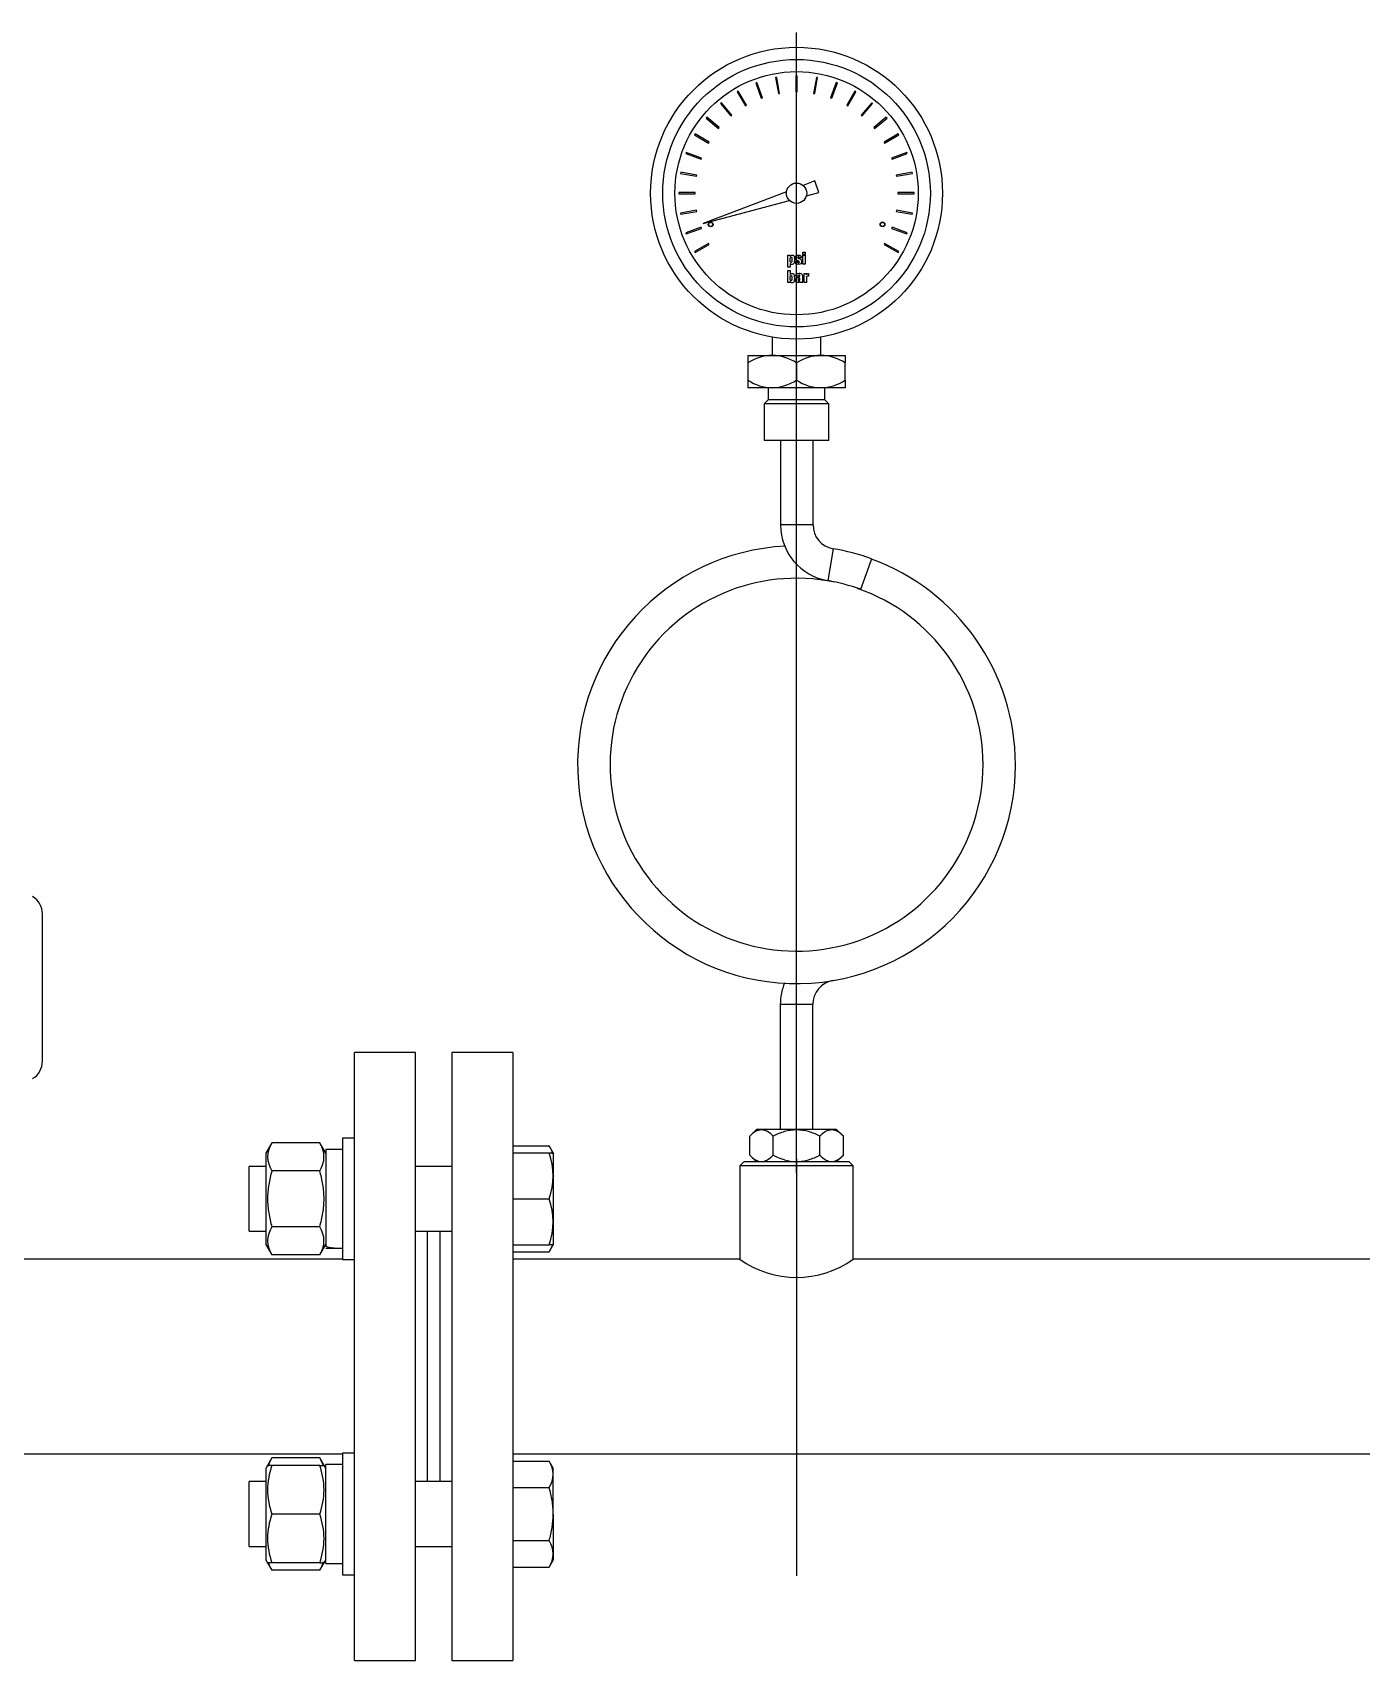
# Model space of a CAD drawing. Extents: x -681219 to -550379, y -242630 to -158199.
# Drawn here: x -633296 to -632833, y -166130 to -165563 of the extents above; entities that cross this region are included whole.
import ezdxf
from ezdxf.lldxf.tags import DXFTag

# ---------------------------------------------------------------- set-up
doc = ezdxf.new("R2010")
doc.units = 0
doc.header["$LTSCALE"] = 1000
for name, color, linetype in [('$DDT_AUDIT_GENERATED_(5A4)', 7, 'CONTINUOUS'), ('$DDT_AUDIT_GENERATED_(B93)', 7, 'CONTINUOUS'), ('16_GB93', 7, 'CONTINUOUS'), ('16_GB97.1', 7, 'CONTINUOUS'), ('DV1_默认', 7, 'CONTINUOUS'), ('GBT_9119.8_法兰_DN', 7, 'CONTINUOUS'), ('GLXT01_0102', 7, 'CONTINUOUS'), ('M16_GB6170', 7, 'CONTINUOUS'), ('M16×65_GB5782', 7, 'CONTINUOUS'), ('MYGL165_060501', 7, 'CONTINUOUS'), ('MYGL165_060601', 7, 'CONTINUOUS'), ('Y(YZ.Z)-100压力表1.', 7, 'CONTINUOUS')]:
    doc.layers.add(name, color=color, linetype=linetype)
tags = doc.linetypes.add('CENTER2', pattern=[28.575, 19.05, -3.175, 3.175, -3.175]).pattern_tags.tags
tags[10:11] = [DXFTag(74, 4), DXFTag(75, 0), DXFTag(340, '0'), DXFTag(46, 0.0), DXFTag(50, 0.0), DXFTag(44, 0.0), DXFTag(45, 0.0)]
tags[8:9] = [DXFTag(74, 4), DXFTag(75, 0), DXFTag(340, '0'), DXFTag(46, 0.0), DXFTag(50, 0.0), DXFTag(44, 0.0), DXFTag(45, 0.0)]
tags[6:7] = [DXFTag(74, 4), DXFTag(75, 0), DXFTag(340, '0'), DXFTag(46, 0.0), DXFTag(50, 0.0), DXFTag(44, 0.0), DXFTag(45, 0.0)]
tags[4:5] = [DXFTag(74, 4), DXFTag(75, 0), DXFTag(340, '0'), DXFTag(46, 0.0), DXFTag(50, 0.0), DXFTag(44, 0.0), DXFTag(45, 0.0)]

msp = doc.modelspace()

# ---------------------------------------------------------------- linework, layer by layer
at = {"layer": '$DDT_AUDIT_GENERATED_(5A4)', "color": 7, "linetype": 'Continuous'}
msp.add_line((-633292.6148, -165920.8674), (-633292.6148, -165869.5666), dxfattribs=at)
for centre, start, end in [((-633299.6736, -165869.5666), 0, 59.036243), ((-633299.6736, -165920.8674), 300.963757, 0)]:
    msp.add_arc(centre, 7.0588, start, end, dxfattribs=at)
at = {"layer": '$DDT_AUDIT_GENERATED_(B93)', "color": 7, "linetype": 'Continuous'}
for p, q in [((-633035.5817, -165704.6287), (-633035.5817, -165734.0488)), ((-633024.2876, -165734.0488), (-633024.2876, -165704.6287)), ((-633024.2876, -165734.0488), (-633035.5817, -165734.0488)), ((-633017.2937, -165742.3241), (-633019.1761, -165753.4603)), ((-633003.9119, -165745.859), (-633004.8702, -165748.4917)), ((-633004.8702, -165748.4917), (-633007.8014, -165756.5452)), ((-633024.3795, -165901.091), (-633035.6736, -165901.091)), ((-633035.6736, -165901.091), (-633035.6736, -165944.6287)), ((-633024.3795, -165944.6287), (-633024.3795, -165901.091)), ((-633044.003, -165944.6287), (-633046.3282, -165946.9539)), ((-633016.0501, -165944.6287), (-633044.003, -165944.6287)), ((-633013.7249, -165946.9539), (-633016.0501, -165944.6287)), ((-633046.3282, -165953.5977), (-633046.3282, -165946.9539)), ((-633038.1774, -165953.5977), (-633038.1774, -165946.9539)), ((-633021.8757, -165953.5977), (-633021.8757, -165946.9539)), ((-633013.7249, -165953.5977), (-633013.7249, -165946.9539)), ((-633046.3282, -165953.5977), (-633044.003, -165955.9229)), ((-633016.0501, -165955.9229), (-633013.7249, -165953.5977))]:
    msp.add_line(p, q, dxfattribs=at)
for centre, radius, start, end in [((-633015.8949, -165734.0488), 19.6868, 180, 260.405932), ((-633015.8949, -165734.0488), 8.3927, 180, 260.405932), ((-633030.0126, -165817.5699), 76.2353, 92.893631, 0), ((-633030.0126, -165817.5699), 76.3132, 70, 80.405932), ((-633030.0126, -165817.5699), 76.2353, 0, 70), ((-633030.0126, -165817.5699), 64.9412, 78.311766, 0), ((-633030.0126, -165817.5699), 65.0191, 70, 80.405932), ((-633030.0126, -165817.5699), 64.9412, 0, 70.883049), ((-633015.8949, -165901.091), 19.7787, 157.737763, 180), ((-633015.8949, -165901.091), 8.4846, 99.594068, 180)]:
    msp.add_arc(centre, radius, start, end, dxfattribs=at)
for points, knots in [([(-633038.1774, -165946.9539), (-633038.812, -165946.3193), (-633039.4644, -165945.775), (-633040.4882, -165945.1897), (-633040.84, -165945.0331), (-633041.5441, -165944.8238), (-633041.8969, -165944.7702), (-633042.6039, -165944.7697), (-633042.9583, -165944.8229), (-633043.6683, -165945.0338), (-633044.015, -165945.1886), (-633045.0355, -165945.7712), (-633045.6899, -165946.3156), (-633046.3282, -165946.9539)], [0, 0, 0, 0, 0.25, 0.25, 0.375, 0.375, 0.5, 0.5, 0.625, 0.625, 0.75, 0.75, 1, 1, 1, 1]), ([(-633021.8757, -165946.9539), (-633023.1511, -165946.3162), (-633024.4574, -165945.7733), (-633026.4848, -165945.193), (-633027.1724, -165945.0388), (-633028.5764, -165944.8272), (-633029.2994, -165944.7707), (-633031.4373, -165944.7685), (-633032.838, -165944.9861), (-633035.6001, -165945.7724), (-633036.9102, -165946.3203), (-633038.1774, -165946.9539)], [0, 0, 0, 0, 0.25, 0.25, 0.375, 0.375, 0.5, 0.5, 0.75, 0.75, 1, 1, 1, 1]), ([(-633013.7249, -165946.9539), (-633014.3596, -165946.3192), (-633015.012, -165945.775), (-633016.0359, -165945.1896), (-633016.3877, -165945.033), (-633017.0919, -165944.8237), (-633017.4447, -165944.7701), (-633018.1518, -165944.7697), (-633018.5062, -165944.823), (-633019.2162, -165945.034), (-633019.563, -165945.1888), (-633020.5833, -165945.7714), (-633021.2374, -165946.3156), (-633021.8757, -165946.9539)], [0, 0, 0, 0, 0.25, 0.25, 0.375, 0.375, 0.5, 0.5, 0.625, 0.625, 0.75, 0.75, 1, 1, 1, 1]), ([(-633046.3282, -165953.5977), (-633045.6936, -165954.2323), (-633045.0412, -165954.7766), (-633044.0174, -165955.3619), (-633043.6656, -165955.5185), (-633042.9615, -165955.7278), (-633042.6087, -165955.7814), (-633041.9016, -165955.7819), (-633041.5473, -165955.7287), (-633040.8373, -165955.5178), (-633040.4905, -165955.363), (-633039.4701, -165954.7804), (-633038.8157, -165954.236), (-633038.1774, -165953.5977)], [0, 0, 0, 0, 0.25, 0.25, 0.375, 0.375, 0.5, 0.5, 0.625, 0.625, 0.75, 0.75, 1, 1, 1, 1]), ([(-633038.1774, -165953.5977), (-633036.9102, -165954.2313), (-633035.6001, -165954.7792), (-633032.838, -165955.5655), (-633031.4373, -165955.7831), (-633029.2994, -165955.7809), (-633028.5764, -165955.7244), (-633027.1724, -165955.5128), (-633026.4848, -165955.3586), (-633024.4574, -165954.7783), (-633023.1511, -165954.2354), (-633021.8757, -165953.5977)], [0, 0, 0, 0, 0.25, 0.25, 0.5, 0.5, 0.625, 0.625, 0.75, 0.75, 1, 1, 1, 1]), ([(-633021.8757, -165953.5977), (-633021.2385, -165954.2349), (-633020.5868, -165954.7767), (-633019.5744, -165955.357), (-633019.231, -165955.5113), (-633018.5297, -165955.7234), (-633018.1686, -165955.7804), (-633017.1006, -165955.7841), (-633016.4008, -165955.5679), (-633015.0207, -165954.7844), (-633014.3628, -165954.2356), (-633013.7249, -165953.5977)], [0, 0, 0, 0, 0.25, 0.25, 0.375, 0.375, 0.5, 0.5, 0.75, 0.75, 1, 1, 1, 1])]:
    msp.add_open_spline(points, degree=3, knots=knots, dxfattribs=at)
at = {"layer": '16_GB93', "color": 7, "linetype": 'Continuous'}
for p, q in [((-633193.9324, -165951.5593), (-633193.9324, -165985.2825)), ((-633188.1442, -165951.5593), (-633193.9324, -165951.5593)), ((-633193.9324, -165985.9855), (-633193.9324, -165986.0063)), ((-633193.9324, -165986.0063), (-633193.0848, -165986.0063)), ((-633193.0848, -165986.0063), (-633188.9919, -165986.0063)), ((-633188.9919, -165986.0063), (-633188.1442, -165986.0063)), ((-633193.9324, -166095.8159), (-633193.9324, -166061.3688)), ((-633188.1442, -166061.3688), (-633193.9324, -166061.3688)), ((-633193.9324, -166095.8159), (-633188.1442, -166095.8159))]:
    msp.add_line(p, q, dxfattribs=at)
for centre, start, end in [((-633188.9919, -165968.7828), 253.330542, 270), ((-633193.0848, -165968.7828), 267.17901, 276.82384)]:
    msp.add_arc(centre, 17.2235, start, end, dxfattribs=at)
at = {"layer": '16_GB97.1', "color": 7, "linetype": 'Continuous'}
for p, q in [((-633188.1442, -165947.6063), (-633188.1442, -165989.9593)), ((-633183.9089, -165947.6063), (-633188.1442, -165947.6063)), ((-633188.1442, -165989.9593), (-633183.9089, -165989.9593)), ((-633188.1442, -166057.4159), (-633188.1442, -166099.7688)), ((-633183.9089, -166057.4159), (-633188.1442, -166057.4159)), ((-633188.1442, -166099.7688), (-633183.9089, -166099.7688))]:
    msp.add_line(p, q, dxfattribs=at)
at = {"layer": 'DV1_默认', "color": 7, "linetype": 'CENTER2'}
for p, q in [((-633030.0265, -165959.8052), (-633030.0265, -165562.5468)), ((-633030.0265, -165954.864), (-633030.0265, -166100.1247))]:
    msp.add_line(p, q, dxfattribs=at)
at = {"layer": 'GBT_9119.8_法兰_DN', "color": 7, "linetype": 'Continuous'}
for p, q in [((-633183.9089, -166129.5699), (-633183.9089, -165917.8052)), ((-633162.7324, -165917.8052), (-633183.9089, -165917.8052)), ((-633162.7324, -166129.5699), (-633162.7324, -165917.8052)), ((-633150.0265, -165917.8052), (-633150.0265, -166129.5699)), ((-633128.8501, -165917.8052), (-633150.0265, -165917.8052)), ((-633128.8501, -165917.8052), (-633128.8501, -166129.5699)), ((-633158.4971, -166067.2982), (-633158.4971, -165980.0769)), ((-633154.2618, -165980.0769), (-633154.2618, -166067.2982)), ((-633183.9089, -166129.5699), (-633162.7324, -166129.5699)), ((-633150.0265, -166129.5699), (-633128.8501, -166129.5699))]:
    msp.add_line(p, q, dxfattribs=at)
at = {"layer": 'GLXT01_0102', "color": 7, "linetype": 'Continuous'}
for p, q in [((-633048.3795, -165955.9229), (-633049.7912, -165957.3346)), ((-633011.6736, -165955.9229), (-633048.3795, -165955.9229)), ((-633010.2618, -165957.3346), (-633011.6736, -165955.9229)), ((-633010.2618, -165957.3346), (-633049.7912, -165957.3346)), ((-633049.7912, -165957.3346), (-633049.7912, -165989.8052)), ((-633010.2618, -165989.8052), (-633010.2618, -165957.3346))]:
    msp.add_line(p, q, dxfattribs=at)
at = {"layer": 'M16_GB6170', "color": 7, "linetype": 'Continuous'}
for p, q in [((-633212.7017, -165949.2202), (-633214.8265, -165952.9005)), ((-633196.0573, -165949.2202), (-633212.7017, -165949.2202)), ((-633193.9324, -165952.9005), (-633196.0573, -165949.2202)), ((-633214.8265, -165952.9005), (-633214.8265, -165984.6652)), ((-633196.057, -165959.0015), (-633212.702, -165959.0015)), ((-633196.057, -165978.5641), (-633212.702, -165978.5641)), ((-633214.8265, -165984.6652), (-633212.7017, -165988.3454)), ((-633196.0573, -165988.3454), (-633193.9324, -165984.6652)), ((-633196.0573, -165988.3454), (-633212.7017, -165988.3454)), ((-633214.2152, -166061.6512), (-633214.8265, -166062.71)), ((-633214.8265, -166062.71), (-633214.8265, -166094.4747)), ((-633212.7017, -166059.0298), (-633214.2152, -166061.6512)), ((-633212.702, -166061.6512), (-633214.2152, -166061.6512)), ((-633196.057, -166061.6512), (-633212.702, -166061.6512)), ((-633196.0573, -166059.0298), (-633212.7017, -166059.0298)), ((-633194.5438, -166061.6512), (-633196.0573, -166059.0298)), ((-633196.057, -166061.6512), (-633194.5438, -166061.6512)), ((-633193.9324, -166062.71), (-633194.5438, -166061.6512)), ((-633196.0573, -166078.5923), (-633212.7017, -166078.5923)), ((-633214.8265, -166094.4747), (-633214.2152, -166095.5335)), ((-633212.702, -166095.5335), (-633214.2152, -166095.5335)), ((-633214.2152, -166095.5335), (-633212.7017, -166098.1549)), ((-633196.057, -166095.5335), (-633212.702, -166095.5335)), ((-633196.0573, -166098.1549), (-633194.5438, -166095.5335)), ((-633196.057, -166095.5335), (-633194.5438, -166095.5335)), ((-633194.5438, -166095.5335), (-633193.9324, -166094.4747)), ((-633196.0573, -166098.1549), (-633212.7017, -166098.1549))]:
    msp.add_line(p, q, dxfattribs=at)
for centre, radius, start, end in [((-633205.4399, -165954.1111), 8.7552, 146.039802, 213.957286), ((-633203.3191, -165954.1111), 8.7553, 326.042862, 33.960049), ((-633205.4398, -165983.4545), 8.7553, 146.042862, 213.960049), ((-633203.3191, -165983.4545), 8.7552, 326.039802, 33.957286), ((-633189.5357, -166070.1214), 24.6662, 159.916149, 200.085532), ((-633205.4399, -166063.9206), 8.7552, 146.039802, 167.467334), ((-633203.3191, -166063.9206), 8.7553, 12.568535, 33.960049), ((-633219.2232, -166070.1214), 24.6661, 339.914408, 20.083911), ((-633189.5358, -166087.0633), 24.6661, 159.914408, 200.083911), ((-633219.2233, -166087.0633), 24.6662, 339.916149, 20.085532), ((-633205.4398, -166093.2641), 8.7553, 195.218468, 213.960049), ((-633203.3191, -166093.2641), 8.7552, 326.039802, 347.72701)]:
    msp.add_arc(centre, radius, start, end, dxfattribs=at)
for points, knots in [([(-633212.702, -165959.0015), (-633213.1584, -165960.5826), (-633213.5386, -165962.1845), (-633213.9364, -165964.6345), (-633214.0403, -165965.4609), (-633214.1799, -165967.1243), (-633214.2151, -165967.9534), (-633214.2154, -165970.4331), (-633214.0734, -165972.0757), (-633213.5466, -165975.3432), (-633213.1613, -165976.9731), (-633212.702, -165978.5641)], [0, 0, 0, 0, 0.25, 0.25, 0.375, 0.375, 0.5, 0.5, 0.75, 0.75, 1, 1, 1, 1]), ([(-633196.057, -165978.5641), (-633195.5977, -165976.9731), (-633195.2124, -165975.3432), (-633194.6856, -165972.0757), (-633194.5436, -165970.4331), (-633194.5438, -165967.9534), (-633194.579, -165967.1243), (-633194.7187, -165965.4609), (-633194.8225, -165964.6345), (-633195.2204, -165962.1845), (-633195.6006, -165960.5826), (-633196.057, -165959.0015)], [0, 0, 0, 0, 0.25, 0.25, 0.5, 0.5, 0.625, 0.625, 0.75, 0.75, 1, 1, 1, 1])]:
    msp.add_open_spline(points, degree=3, knots=knots, dxfattribs=at)
at = {"layer": 'M16×65_GB5782', "color": 7, "linetype": 'Continuous'}
for p, q in [((-633128.8501, -165950.3099), (-633116.1616, -165950.3099)), ((-633114.7324, -165952.7852), (-633116.1616, -165950.3099)), ((-633128.8501, -165952.7852), (-633116.1614, -165952.7852)), ((-633116.1614, -165952.7852), (-633114.7324, -165952.7852)), ((-633114.7324, -165952.7852), (-633114.7324, -165984.7804)), ((-633220.6148, -165980.0769), (-633220.6148, -165957.4887)), ((-633214.8265, -165957.4887), (-633220.6148, -165957.4887)), ((-633150.0265, -165957.4887), (-633162.7324, -165957.4887)), ((-633128.8501, -165968.7828), (-633116.1616, -165968.7828)), ((-633220.6148, -165980.0769), (-633214.8265, -165980.0769)), ((-633162.7324, -165980.0769), (-633150.0265, -165980.0769)), ((-633128.8501, -165984.7804), (-633116.1614, -165984.7804)), ((-633128.8501, -165987.2557), (-633116.1616, -165987.2557)), ((-633116.1616, -165987.2557), (-633114.7324, -165984.7804)), ((-633114.7324, -165984.7804), (-633116.1614, -165984.7804)), ((-633128.8501, -166060.1194), (-633116.1616, -166060.1194)), ((-633114.7324, -166062.5948), (-633116.1616, -166060.1194)), ((-633114.7324, -166078.5923), (-633114.7324, -166062.5948)), ((-633220.6148, -166089.8864), (-633220.6148, -166067.2982)), ((-633214.8265, -166067.2982), (-633220.6148, -166067.2982)), ((-633150.0265, -166067.2982), (-633162.7324, -166067.2982)), ((-633128.8501, -166069.3559), (-633116.1614, -166069.3559)), ((-633114.7324, -166078.5923), (-633114.7324, -166094.5899)), ((-633220.6148, -166089.8864), (-633214.8265, -166089.8864)), ((-633162.7324, -166089.8864), (-633150.0265, -166089.8864)), ((-633128.8501, -166087.8288), (-633116.1614, -166087.8288)), ((-633128.8501, -166097.0653), (-633116.1616, -166097.0653)), ((-633116.1616, -166097.0653), (-633114.7324, -166094.5899))]:
    msp.add_line(p, q, dxfattribs=at)
for centre, radius, start, end in [((-633123.019, -165954.9283), 8.2676, 12.954428, 33.960049), ((-633138.0372, -165960.7837), 23.2922, 339.914408, 20.083911), ((-633138.0373, -165976.7819), 23.2923, 339.916149, 20.085532), ((-633123.019, -165982.6373), 8.2676, 326.039802, 342.053517), ((-633123.019, -166064.7378), 8.2676, 326.042862, 33.960049), ((-633123.019, -166092.4469), 8.2676, 326.039802, 33.957286)]:
    msp.add_arc(centre, radius, start, end, dxfattribs=at)
for points, knots in [([(-633114.7324, -166078.5923), (-633114.7324, -166077.8115), (-633114.7656, -166077.0281), (-633114.8975, -166075.4564), (-633114.9955, -166074.6763), (-633115.3712, -166072.3624), (-633115.7302, -166070.8493), (-633116.1614, -166069.3559)], [0, 0, 0, 0, 0.25, 0.25, 0.5, 0.5, 1, 1, 1, 1]), ([(-633116.1614, -166087.8288), (-633115.7277, -166086.3266), (-633115.364, -166084.788), (-633114.8666, -166081.7038), (-633114.7324, -166080.1531), (-633114.7324, -166078.5923)], [0, 0, 0, 0, 0.5, 0.5, 1, 1, 1, 1])]:
    msp.add_open_spline(points, degree=3, knots=knots, dxfattribs=at)
at = {"layer": 'MYGL165_060501', "color": 7, "linetype": 'Continuous'}
for p, q in [((-633049.7912, -165989.8052), (-633128.8501, -165989.8052)), ((-632733.556, -165989.8052), (-633010.2618, -165989.8052)), ((-633128.8501, -166057.5699), (-632733.556, -166057.5699))]:
    msp.add_line(p, q, dxfattribs=at)
msp.add_arc((-633030.0265, -165962.3027), 33.8679, 234.297065, 305.702934, dxfattribs=at)
at = {"layer": 'MYGL165_060601', "color": 7, "linetype": 'Continuous'}
for p, q in [((-633188.1442, -165989.8052), (-633332.1442, -165989.8052)), ((-633332.1442, -166057.5699), (-633188.1442, -166057.5699))]:
    msp.add_line(p, q, dxfattribs=at)
at = {"layer": 'Y(YZ.Z)-100压力表1.', "color": 7, "linetype": 'Continuous'}
for p, q in [((-633043.8163, -165579.9665), (-633044.2143, -165580.1114)), ((-633044.2143, -165580.1114), (-633042.2829, -165585.4179)), ((-633041.8849, -165585.273), (-633043.8163, -165579.9665)), ((-633036.9134, -165578.1551), (-633037.3305, -165578.2287)), ((-633037.3305, -165578.2287), (-633036.3499, -165583.7899)), ((-633035.9328, -165583.7164), (-633036.9134, -165578.1551)), ((-633029.8008, -165577.5699), (-633030.2243, -165577.5699)), ((-633030.2243, -165577.5699), (-633030.2243, -165583.217)), ((-633029.8008, -165583.217), (-633029.8008, -165577.5699)), ((-633023.1118, -165578.1551), (-633024.0924, -165583.7164)), ((-633023.6753, -165583.7899), (-633022.6947, -165578.2287)), ((-633022.6947, -165578.2287), (-633023.1118, -165578.1551)), ((-633016.2089, -165579.9665), (-633018.1403, -165585.273)), ((-633017.7423, -165585.4179), (-633015.8109, -165580.1114)), ((-633015.8109, -165580.1114), (-633016.2089, -165579.9665)), ((-633056.1668, -165587.0122), (-633056.4913, -165587.2845)), ((-633056.4913, -165587.2845), (-633052.8614, -165591.6104)), ((-633052.537, -165591.3381), (-633056.1668, -165587.0122)), ((-633050.2998, -165582.9491), (-633050.6666, -165583.1609)), ((-633050.6666, -165583.1609), (-633047.843, -165588.0514)), ((-633047.4762, -165587.8396), (-633050.2998, -165582.9491)), ((-633042.2829, -165585.4179), (-633041.8849, -165585.273)), ((-633036.3499, -165583.7899), (-633035.9328, -165583.7164)), ((-633030.2243, -165583.217), (-633029.8008, -165583.217)), ((-633024.0924, -165583.7164), (-633023.6753, -165583.7899)), ((-633018.1403, -165585.273), (-633017.7423, -165585.4179)), ((-633009.7254, -165582.9491), (-633012.5489, -165587.8396)), ((-633012.1821, -165588.0514), (-633009.3586, -165583.1609)), ((-633009.3586, -165583.1609), (-633009.7254, -165582.9491)), ((-633003.8583, -165587.0122), (-633007.4882, -165591.3381)), ((-633007.1637, -165591.6104), (-633003.5339, -165587.2845)), ((-633003.5339, -165587.2845), (-633003.8583, -165587.0122)), ((-633061.2392, -165592.0324), (-633061.5115, -165592.3568)), ((-633061.5115, -165592.3568), (-633057.1856, -165595.9867)), ((-633056.9133, -165595.6623), (-633061.2392, -165592.0324)), ((-633052.8614, -165591.6104), (-633052.537, -165591.3381)), ((-633047.843, -165588.0514), (-633047.4762, -165587.8396)), ((-633012.5489, -165587.8396), (-633012.1821, -165588.0514)), ((-633007.4882, -165591.3381), (-633007.1637, -165591.6104)), ((-632998.7859, -165592.0324), (-633003.1118, -165595.6623)), ((-633002.8396, -165595.9867), (-632998.5137, -165592.3568)), ((-632998.5137, -165592.3568), (-632998.7859, -165592.0324)), ((-633065.3628, -165597.8571), (-633065.5746, -165598.2239)), ((-633065.5746, -165598.2239), (-633060.6841, -165601.0474)), ((-633060.4723, -165600.6806), (-633065.3628, -165597.8571)), ((-633057.1856, -165595.9867), (-633056.9133, -165595.6623)), ((-633003.1118, -165595.6623), (-633002.8396, -165595.9867)), ((-632994.6624, -165597.8571), (-632999.5528, -165600.6806)), ((-632999.3411, -165601.0474), (-632994.4506, -165598.2239)), ((-632994.4506, -165598.2239), (-632994.6624, -165597.8571)), ((-633068.4123, -165604.3094), (-633068.5571, -165604.7074)), ((-633068.5571, -165604.7074), (-633063.2506, -165606.6388)), ((-633063.1058, -165606.2408), (-633068.4123, -165604.3094)), ((-633060.6841, -165601.0474), (-633060.4723, -165600.6806)), ((-632999.5528, -165600.6806), (-632999.3411, -165601.0474)), ((-632991.6129, -165604.3094), (-632996.9194, -165606.2408)), ((-632996.7745, -165606.6388), (-632991.468, -165604.7074)), ((-632991.468, -165604.7074), (-632991.6129, -165604.3094)), ((-633063.2506, -165606.6388), (-633063.1058, -165606.2408)), ((-632996.9194, -165606.2408), (-632996.7745, -165606.6388)), ((-633070.295, -165611.1932), (-633070.3685, -165611.6103)), ((-633070.3685, -165611.6103), (-633064.8073, -165612.5909)), ((-633064.7337, -165612.1738), (-633070.295, -165611.1932)), ((-633064.8073, -165612.5909), (-633064.7337, -165612.1738)), ((-633023.6081, -165614.2035), (-633027.763, -165615.7915)), ((-633022.2994, -165618.2315), (-633023.6081, -165614.2035)), ((-632989.7302, -165611.1932), (-632995.2914, -165612.1738)), ((-632995.2914, -165612.1738), (-632995.2179, -165612.5909)), ((-632995.2179, -165612.5909), (-632989.6566, -165611.6103)), ((-632989.6566, -165611.6103), (-632989.7302, -165611.1932)), ((-633065.3067, -165618.2993), (-633070.9537, -165618.2993)), ((-633070.9537, -165618.2993), (-633070.9537, -165618.7229)), ((-633070.9537, -165618.7229), (-633065.3067, -165618.7229)), ((-633065.3067, -165618.7229), (-633065.3067, -165618.2993)), ((-633033.5026, -165617.9852), (-633062.4832, -165629.0614)), ((-633062.4832, -165629.0614), (-633032.5269, -165620.988)), ((-633026.5941, -165619.389), (-633022.2994, -165618.2315)), ((-632989.0714, -165618.2993), (-632994.7185, -165618.2993)), ((-632994.7185, -165618.2993), (-632994.7185, -165618.7229)), ((-632994.7185, -165618.7229), (-632989.0714, -165618.7229)), ((-632989.0714, -165618.7229), (-632989.0714, -165618.2993)), ((-633064.8073, -165624.4313), (-633070.3685, -165625.4119)), ((-633070.3685, -165625.4119), (-633070.295, -165625.829)), ((-633070.295, -165625.829), (-633064.7337, -165624.8484)), ((-633064.7337, -165624.8484), (-633064.8073, -165624.4313)), ((-632995.2179, -165624.4313), (-632995.2914, -165624.8484)), ((-632995.2914, -165624.8484), (-632989.7302, -165625.829)), ((-632989.6566, -165625.4119), (-632995.2179, -165624.4313)), ((-632989.7302, -165625.829), (-632989.6566, -165625.4119)), ((-633063.2506, -165630.3834), (-633068.5571, -165632.3148)), ((-633068.5571, -165632.3148), (-633068.4123, -165632.7128)), ((-633068.4123, -165632.7128), (-633063.1058, -165630.7814)), ((-633063.1058, -165630.7814), (-633063.2506, -165630.3834)), ((-632996.7745, -165630.3834), (-632996.9194, -165630.7814)), ((-632996.9194, -165630.7814), (-632991.6129, -165632.7128)), ((-632991.468, -165632.3148), (-632996.7745, -165630.3834)), ((-632991.6129, -165632.7128), (-632991.468, -165632.3148)), ((-633060.6841, -165635.9748), (-633065.5746, -165638.7983)), ((-633065.5746, -165638.7983), (-633065.3628, -165639.1651)), ((-633065.3628, -165639.1651), (-633060.4723, -165636.3415)), ((-633060.4723, -165636.3415), (-633060.6841, -165635.9748)), ((-632999.3411, -165635.9748), (-632999.5528, -165636.3415)), ((-632999.5528, -165636.3415), (-632994.6624, -165639.1651)), ((-632994.4506, -165638.7983), (-632999.3411, -165635.9748)), ((-632994.6624, -165639.1651), (-632994.4506, -165638.7983)), ((-633033.0598, -165644.3003), (-633033.0598, -165640.1437)), ((-633033.0598, -165640.1437), (-633032.2626, -165640.1437)), ((-633032.1996, -165644.3003), (-633033.0598, -165644.3003)), ((-633032.2626, -165640.1437), (-633032.2626, -165640.4924)), ((-633032.1996, -165642.9864), (-633032.1996, -165644.3003)), ((-633030.4478, -165642.2705), (-633029.6716, -165642.2757)), ((-633028.2817, -165641.0589), (-633029.0422, -165641.0563)), ((-633027.8437, -165639.8368), (-633027.8437, -165639.0842)), ((-633027.8437, -165639.0842), (-633026.9809, -165639.0842)), ((-633026.9809, -165639.8368), (-633027.8437, -165639.8368)), ((-633027.8437, -165643.2539), (-633027.8437, -165640.1437)), ((-633027.8437, -165640.1437), (-633026.9809, -165640.1437)), ((-633026.9809, -165643.2539), (-633027.8437, -165643.2539)), ((-633026.9809, -165639.0842), (-633026.9809, -165639.8368)), ((-633026.9809, -165640.1437), (-633026.9809, -165643.2539)), ((-633033.0755, -165649.6003), (-633033.0755, -165645.4594)), ((-633033.0755, -165645.4594), (-633032.2075, -165645.4594)), ((-633032.2704, -165649.6003), (-633033.0755, -165649.6003)), ((-633032.2704, -165649.2646), (-633032.2704, -165649.6003)), ((-633032.2075, -165645.4594), (-633032.2075, -165646.7706)), ((-633029.4329, -165647.4341), (-633030.301, -165647.4341)), ((-633028.7458, -165649.6003), (-633028.7983, -165649.3144)), ((-633027.8411, -165649.6003), (-633028.7458, -165649.6003)), ((-633027.3979, -165649.6003), (-633027.3979, -165646.49)), ((-633027.3979, -165646.49), (-633026.5954, -165646.49)), ((-633026.5298, -165649.6003), (-633027.3979, -165649.6003)), ((-633026.5954, -165646.49), (-633026.5954, -165646.9254)), ((-633025.8978, -165646.4271), (-633025.8978, -165647.4105)), ((-633038.4832, -165668.6238), (-633038.4832, -165674.9817)), ((-633021.542, -165674.9817), (-633021.542, -165668.6238)), ((-633046.9537, -165674.9817), (-633038.4832, -165674.9817)), ((-633046.9537, -165674.9817), (-633046.9537, -165677.6025)), ((-633046.9537, -165677.6025), (-633046.9537, -165683.655)), ((-633038.4832, -165674.9817), (-633021.542, -165674.9817)), ((-633030.0126, -165677.6025), (-633030.0126, -165683.655)), ((-633021.542, -165674.9817), (-633013.0714, -165674.9817)), ((-633013.0714, -165674.9817), (-633013.0714, -165677.6025)), ((-633013.0714, -165683.655), (-633013.0714, -165677.6025)), ((-633046.9537, -165683.655), (-633046.9537, -165686.2758)), ((-633013.0714, -165683.655), (-633013.0714, -165686.2758)), ((-633038.4832, -165686.2758), (-633046.9537, -165686.2758)), ((-633039.8949, -165686.2758), (-633039.8949, -165690.5111)), ((-633021.542, -165686.2758), (-633038.4832, -165686.2758)), ((-633013.0714, -165686.2758), (-633021.542, -165686.2758)), ((-633020.1302, -165690.5111), (-633020.1302, -165686.2758)), ((-633039.8949, -165690.5111), (-633041.3067, -165691.9229)), ((-633018.7185, -165691.9229), (-633041.3067, -165691.9229)), ((-633041.3067, -165691.9229), (-633041.3067, -165704.6287)), ((-633020.1302, -165690.5111), (-633039.8949, -165690.5111)), ((-633018.7185, -165691.9229), (-633020.1302, -165690.5111)), ((-633018.7185, -165704.6287), (-633018.7185, -165691.9229)), ((-633018.7185, -165704.6287), (-633041.3067, -165704.6287))]:
    msp.add_line(p, q, dxfattribs=at)
for centre, radius in [((-633030.0126, -165618.5111), 50.8235), ((-633030.0126, -165618.5111), 46.5882), ((-633030.0126, -165618.5111), 42.3529), ((-633030.0126, -165618.5111), 3.5294), ((-633059.9285, -165629.3704), 0.8471), ((-633059.9285, -165629.3704), 0.7059), ((-633000.0966, -165629.3704), 0.8471), ((-633000.0966, -165629.3704), 0.7059)]:
    msp.add_circle(centre, radius, dxfattribs=at)
for centre, radius, start, end in [((-633038.013, -165691.5005), 16.5255, 91.630466, 122.753781), ((-633038.9741, -165691.5674), 16.5929, 57.311067, 88.304685), ((-633020.9361, -165691.9389), 16.968, 92.046191, 122.338057), ((-633022.0323, -165691.5655), 16.591, 57.309237, 88.306516), ((-633037.9929, -165669.692), 16.591, 237.309237, 268.306516), ((-633039.196, -165668.9726), 17.3178, 272.359226, 302.025021), ((-633021.0713, -165669.7553), 16.5272, 237.247863, 268.36789), ((-633022.0122, -165669.757), 16.5255, 271.630466, 302.753781)]:
    msp.add_arc(centre, radius, start, end, dxfattribs=at)
for points, knots in [([(-633032.2626, -165640.4924), (-633032.1839, -165640.3535), (-633032.0816, -165640.2459), (-633031.9636, -165640.1751), (-633031.8437, -165640.1032), (-633031.7119, -165640.0676), (-633031.4417, -165640.0676), (-633031.3316, -165640.0886), (-633031.2293, -165640.1332), (-633031.1302, -165640.1764), (-633031.0457, -165640.2354), (-633030.9802, -165640.3141), (-633030.9013, -165640.4088), (-633030.8491, -165640.5423), (-633030.7861, -165640.8675), (-633030.7704, -165641.1717), (-633030.7704, -165642.3308), (-633030.8281, -165642.795), (-633030.9461, -165643.0153), (-633031.0652, -165643.2376), (-633031.2739, -165643.3483), (-633031.7119, -165643.3483), (-633031.8272, -165643.3169), (-633031.9269, -165643.2565), (-633032.0254, -165643.1969), (-633032.1183, -165643.1071), (-633032.1996, -165642.9864)], [0, 0, 0, 0, 0.07624217, 0.07624217, 0.07624217, 0.14794976, 0.14794976, 0.20813291, 0.20813291, 0.20813291, 0.26187658, 0.26187658, 0.26187658, 0.3950886, 0.3950886, 0.52830061, 0.52830061, 0.7394144, 0.7394144, 0.7394144, 0.8751054, 0.8751054, 0.93309301, 0.93309301, 0.93309301, 1, 1, 1, 1]), ([(-633031.9348, -165642.6088), (-633031.8195, -165642.6058), (-633031.7433, -165642.5458), (-633031.7014, -165642.4147), (-633031.6602, -165642.286), (-633031.6384, -165641.9846), (-633031.6384, -165641.2294), (-633031.6594, -165641.0353), (-633031.6987, -165640.9304), (-633031.7384, -165640.8246), (-633031.8115, -165640.7731), (-633032.0266, -165640.7731), (-633032.1052, -165640.8334), (-633032.1498, -165640.9566), (-633032.1936, -165641.0776), (-633032.2154, -165641.3946), (-633032.2154, -165642.1761), (-633032.1944, -165642.3596), (-633032.1524, -165642.4593), (-633032.1095, -165642.5612), (-633032.037, -165642.6114), (-633031.9348, -165642.6088)], [0, 0, 0, 0, 0.07756854, 0.07756854, 0.07756854, 0.29847913, 0.29847913, 0.43102549, 0.43102549, 0.43102549, 0.49769048, 0.49769048, 0.57488153, 0.57488153, 0.57488153, 0.81162395, 0.81162395, 0.93299951, 0.93299951, 0.93299951, 1, 1, 1, 1]), ([(-633029.0422, -165641.0563), (-633029.0448, -165640.8989), (-633029.0684, -165640.7888), (-633029.113, -165640.7206), (-633029.1564, -165640.6543), (-633029.2284, -165640.6209), (-633029.4172, -165640.6209), (-633029.488, -165640.6445), (-633029.5404, -165640.6918), (-633029.5914, -165640.7377), (-633029.6165, -165640.8019), (-633029.6165, -165641.0169), (-633029.488, -165641.1428), (-633029.2258, -165641.2582), (-633029.1892, -165641.2743), (-633029.1602, -165641.2871), (-633029.1418, -165641.2949), (-633028.7848, -165641.4479), (-633028.5492, -165641.6096), (-633028.4311, -165641.7617), (-633028.3134, -165641.9135), (-633028.2502, -165642.1079), (-633028.2502, -165642.6665), (-633028.3472, -165642.9104), (-633028.5413, -165643.0808), (-633028.7352, -165643.2511), (-633029.0107, -165643.3405), (-633029.7109, -165643.3405), (-633029.9732, -165643.2539), (-633030.1646, -165643.0808), (-633030.3546, -165642.909), (-633030.4478, -165642.6639), (-633030.4478, -165642.3492), (-633030.4478, -165642.3229), (-633030.4478, -165642.2967), (-633030.4478, -165642.2705)], [0, 0, 0, 0, 0.0523858, 0.0523858, 0.0523858, 0.09037663, 0.09037663, 0.12436843, 0.12436843, 0.12436843, 0.166099, 0.166099, 0.24236521, 0.24236521, 0.24236521, 0.256188, 0.256188, 0.256188, 0.38570036, 0.38570036, 0.38570036, 0.48054396, 0.48054396, 0.6029228, 0.6029228, 0.6029228, 0.73792264, 0.73792264, 0.86602467, 0.86602467, 0.86602467, 0.98812287, 0.98812287, 0.98812287, 1, 1, 1, 1]), ([(-633029.6716, -165642.2757), (-633029.6611, -165642.4357), (-633029.6322, -165642.5563), (-633029.5221, -165642.7032), (-633029.4434, -165642.7399), (-633029.2494, -165642.7399), (-633029.1812, -165642.7163), (-633029.1235, -165642.6639), (-633029.0685, -165642.6139), (-633029.0422, -165642.5485), (-633029.0422, -165642.3964), (-633029.0605, -165642.3387), (-633029.0973, -165642.2915), (-633029.1337, -165642.2446), (-633029.2205, -165642.1918), (-633029.3516, -165642.1289), (-633029.3802, -165642.1152), (-633029.4251, -165642.0948), (-633029.488, -165642.0633), (-633029.7975, -165641.9086), (-633030.0204, -165641.7827), (-633030.1436, -165641.6542), (-633030.2296, -165641.5646), (-633030.301, -165641.468), (-633030.3455, -165641.3526), (-633030.3905, -165641.2363), (-633030.4164, -165641.1166), (-633030.4164, -165640.7075), (-633030.3193, -165640.482), (-633030.1279, -165640.3115), (-633029.9363, -165640.1409), (-633029.6742, -165640.0597), (-633029.0028, -165640.0597), (-633028.7406, -165640.141), (-633028.3734, -165640.4662), (-633028.2817, -165640.6996), (-633028.2817, -165641.0012), (-633028.2817, -165641.0204), (-633028.2817, -165641.0397), (-633028.2817, -165641.0589)], [0, 0, 0, 0, 0.04793967, 0.04793967, 0.09587934, 0.09587934, 0.13446493, 0.13446493, 0.13446493, 0.16886548, 0.16886548, 0.19681592, 0.19681592, 0.19681592, 0.24334644, 0.24334644, 0.24334644, 0.2665136, 0.2665136, 0.2665136, 0.38531736, 0.38531736, 0.38531736, 0.44126223, 0.44126223, 0.44126223, 0.49462971, 0.49462971, 0.61470655, 0.61470655, 0.61470655, 0.73759171, 0.73759171, 0.864378, 0.864378, 0.99116428, 0.99116428, 0.99116428, 1, 1, 1, 1]), ([(-633032.2075, -165646.7706), (-633032.1288, -165646.6474), (-633032.0397, -165646.5582), (-633031.8404, -165646.4428), (-633031.725, -165646.414), (-633031.287, -165646.414), (-633031.0746, -165646.5241), (-633030.9566, -165646.747), (-633030.8391, -165646.969), (-633030.7783, -165647.4315), (-633030.7783, -165648.4621), (-633030.7861, -165648.7139), (-633030.8045, -165648.8844), (-633030.8231, -165649.0574), (-633030.8491, -165649.1859), (-633030.8884, -165649.2672), (-633030.9559, -165649.4067), (-633031.0431, -165649.5138), (-633031.1559, -165649.5872), (-633031.2693, -165649.661), (-633031.4103, -165649.6947), (-633031.7197, -165649.6947), (-633031.8508, -165649.658), (-633032.0869, -165649.5111), (-633032.1891, -165649.4036), (-633032.2704, -165649.2646)], [0, 0, 0, 0, 0.06000828, 0.06000828, 0.12001655, 0.12001655, 0.26043592, 0.26043592, 0.26043592, 0.51627178, 0.51627178, 0.63420356, 0.63420356, 0.63420356, 0.70233585, 0.70233585, 0.70233585, 0.77543938, 0.77543938, 0.77543938, 0.85545523, 0.85545523, 0.92772762, 0.92772762, 1, 1, 1, 1]), ([(-633031.9426, -165647.1509), (-633031.9426, -165647.1509), (-633032.0449, -165647.1509), (-633032.1183, -165647.2007), (-633032.1603, -165647.3004), (-633032.2032, -165647.4023), (-633032.2232, -165647.5836), (-633032.2232, -165648.3651), (-633032.1996, -165648.6851), (-633032.1577, -165648.8057), (-633032.1154, -165648.9271), (-633032.0344, -165648.9866), (-633031.822, -165648.9866), (-633031.7538, -165648.9421), (-633031.7171, -165648.8476), (-633031.6822, -165648.7578), (-633031.662, -165648.5461), (-633031.662, -165648.2156), (-633031.662, -165648.1877), (-633031.662, -165648.1597), (-633031.662, -165648.1317), (-633031.662, -165647.6885), (-633031.6804, -165647.4158), (-633031.7197, -165647.3083), (-633031.7582, -165647.203), (-633031.8351, -165647.1509), (-633031.9426, -165647.1509)], [0, 0, 0, 0, 0.03338618, 0.06677236, 0.06677236, 0.06677236, 0.18837954, 0.18837954, 0.42557376, 0.42557376, 0.42557376, 0.50089364, 0.50089364, 0.56423081, 0.56423081, 0.56423081, 0.71489791, 0.71489791, 0.71489791, 0.73475209, 0.73475209, 0.73475209, 0.93059554, 0.93059554, 0.93059554, 1, 1, 1, 1]), ([(-633028.7983, -165649.3144), (-633028.9084, -165649.4298), (-633029.0264, -165649.5164), (-633029.1576, -165649.5767), (-633029.2877, -165649.6366), (-633029.4303, -165649.6632), (-633029.8263, -165649.6632), (-633030.0204, -165649.5846), (-633030.1646, -165649.4272), (-633030.3089, -165649.2697), (-633030.377, -165649.0548), (-633030.377, -165648.5487), (-633030.3167, -165648.3546), (-633030.1961, -165648.1999), (-633030.0767, -165648.0468), (-633029.8787, -165647.9167), (-633029.6034, -165647.8039), (-633029.539, -165647.7775), (-633029.446, -165647.7462), (-633029.3333, -165647.7069), (-633029.0043, -165647.5921), (-633028.8402, -165647.4551), (-633028.8402, -165647.2165), (-633028.8638, -165647.1457), (-633028.9583, -165647.0513), (-633029.0264, -165647.0276), (-633029.2231, -165647.0276), (-633029.3044, -165647.0591), (-633029.3543, -165647.1221), (-633029.4051, -165647.1863), (-633029.4329, -165647.282), (-633029.4329, -165647.4132), (-633029.4329, -165647.4201), (-633029.4329, -165647.4271), (-633029.4329, -165647.4341)], [0, 0, 0, 0, 0.08035011, 0.08035011, 0.08035011, 0.15516133, 0.15516133, 0.27511725, 0.27511725, 0.27511725, 0.40130581, 0.40130581, 0.51156765, 0.51156765, 0.51156765, 0.64094283, 0.64094283, 0.64094283, 0.69248044, 0.69248044, 0.69248044, 0.77784659, 0.77784659, 0.82876675, 0.82876675, 0.87968691, 0.87968691, 0.94109063, 0.94109063, 0.94109063, 0.99623728, 0.99623728, 0.99623728, 1, 1, 1, 1]), ([(-633030.301, -165647.4341), (-633030.301, -165647.0853), (-633030.2039, -165646.8257), (-633030.0072, -165646.6553), (-633029.8121, -165646.4861), (-633029.5142, -165646.3983), (-633028.9373, -165646.3983), (-633028.7773, -165646.414), (-633028.4941, -165646.4822), (-633028.3761, -165646.5294), (-633028.2817, -165646.5897), (-633028.1561, -165646.6699), (-633028.0745, -165646.7733), (-633027.9748, -165647.004), (-633027.9512, -165647.2165), (-633027.9512, -165647.5233), (-633027.9512, -165647.9245), (-633027.9512, -165648.3258), (-633027.9512, -165648.727), (-633027.9512, -165648.9709), (-633027.9407, -165649.1597), (-633027.925, -165649.2882), (-633027.9092, -165649.417), (-633027.8804, -165649.5216), (-633027.8411, -165649.6003)], [0, 0, 0, 0, 0.14802444, 0.14802444, 0.14802444, 0.31291479, 0.31291479, 0.38668152, 0.38668152, 0.46044826, 0.46044826, 0.46044826, 0.55018647, 0.55018647, 0.63992468, 0.63992468, 0.63992468, 0.84726201, 0.84726201, 0.84726201, 0.94408807, 0.94408807, 0.94408807, 1, 1, 1, 1]), ([(-633028.856, -165648.0976), (-633029.0841, -165648.1606), (-633029.2494, -165648.2392), (-633029.3543, -165648.3336), (-633029.4577, -165648.4267), (-633029.509, -165648.5434), (-633029.509, -165648.7821), (-633029.4828, -165648.8634), (-633029.4329, -165648.9211)], [0, 0, 0, 0, 0.46113558, 0.46113558, 0.46113558, 0.77497969, 0.77497969, 1, 1, 1, 1]), ([(-633029.4329, -165648.9211), (-633029.3807, -165648.9816), (-633029.3123, -165649.0102), (-633029.0946, -165649.0102), (-633029.0028, -165648.9683), (-633028.9425, -165648.8817), (-633028.8831, -165648.7964), (-633028.856, -165648.651), (-633028.856, -165648.4464), (-633028.856, -165648.3301), (-633028.856, -165648.2139), (-633028.856, -165648.0976)], [0, 0, 0, 0, 0.16846624, 0.16846624, 0.41125581, 0.41125581, 0.41125581, 0.74277757, 0.74277757, 0.74277757, 1, 1, 1, 1]), ([(-633026.5954, -165646.9254), (-633026.501, -165646.7706), (-633026.3961, -165646.6526), (-633026.1706, -165646.49), (-633026.0421, -165646.4428), (-633025.8978, -165646.4271)], [0, 0, 0, 0, 0.5, 0.5, 1, 1, 1, 1]), ([(-633025.8978, -165647.4105), (-633025.9477, -165647.4027), (-633025.9922, -165647.3948), (-633026.0814, -165647.3843), (-633026.1207, -165647.3817), (-633026.2964, -165647.3817), (-633026.3935, -165647.4315), (-633026.4486, -165647.5285), (-633026.5041, -165647.6264), (-633026.5298, -165647.8196), (-633026.5298, -165648.1055), (-633026.5298, -165648.6038), (-633026.5298, -165649.102), (-633026.5298, -165649.6003)], [0, 0, 0, 0, 0.03890004, 0.03890004, 0.07780008, 0.07780008, 0.22506451, 0.22506451, 0.22506451, 0.44357797, 0.44357797, 0.44357797, 1, 1, 1, 1])]:
    msp.add_open_spline(points, degree=3, knots=knots, dxfattribs=at)

doc.saveas('drawing.dxf')
